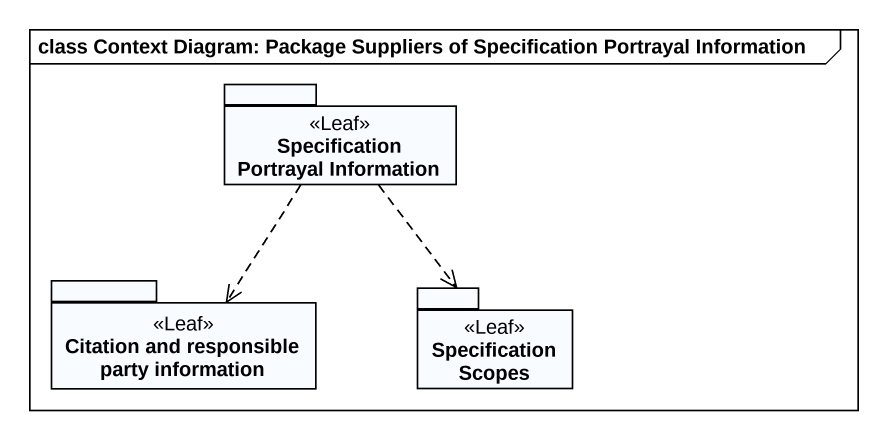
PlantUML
@startuml
mainframe class Context Diagram: Package Suppliers of Specification Portrayal Information
package "Specification Portrayal Information" as Specification_Portrayal <<Leaf>> {
}
package "Citation and responsible party information" as Citation_and_responsible <<Leaf>> {
}
package "Specification Scopes" as Specification_Scopes <<Leaf>> {
}
Specification_Portrayal ..> Citation_and_responsible
Specification_Portrayal ..> Specification_Scopes
@enduml
